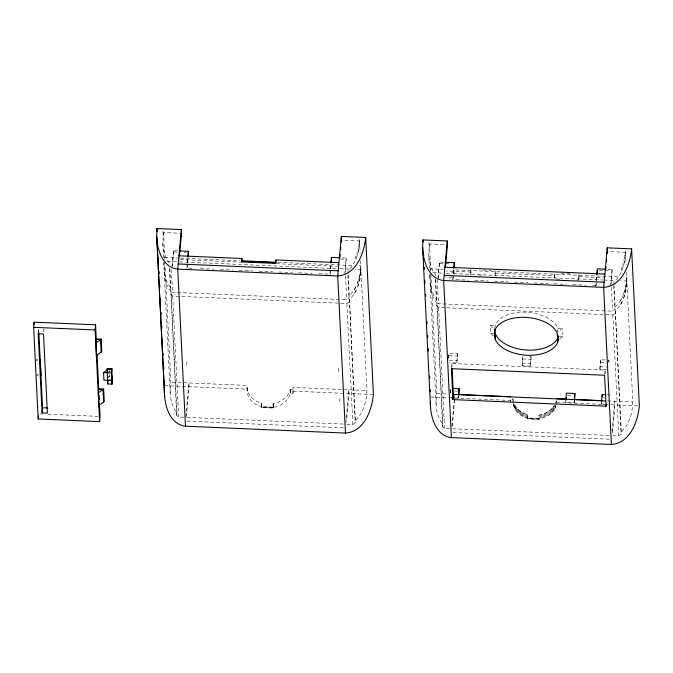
<?xml version="1.0" encoding="UTF-8"?>
<svg xmlns="http://www.w3.org/2000/svg" width="673" height="673" viewBox="0 0 673 673"><rect width="100%" height="100%" fill="white"/><g stroke="black" fill="none" stroke-linecap="round" stroke-linejoin="round"><path stroke-width="0.5" stroke-dasharray="3.37 2.52" d="M163.522 257.877L162.807 243.332L163.514 232.547L181.525 233.312M183.729 417.235L178.639 417.016L176.679 415.207L176.915 412.633C169.848 404.364 169.344 392.452 170.883 382.171L165.129 265.389M429.399 268.233L428.726 254.722L429.441 243.937L447.452 244.711M449.657 428.634L444.567 428.415L442.607 426.606L442.842 424.024C435.776 415.754 435.271 403.842 436.811 393.562L430.905 273.659M429.971 275.4C429.677 283.737 431.031 292.839 436.701 299.334L436.466 301.916L438.426 303.725L612.649 311.187L614.92 309.555L615.156 306.981L614.129 286.202M578.772 280.103L578.965 274.172L578.772 280.103L576.753 280.018M348.151 273.768L348 270.647C356.286 263.294 359.172 251.626 359.508 240.942L341.497 240.168M169.461 268.695L170.538 290.517L172.498 292.326L346.721 299.796L348.993 298.164L349.228 295.59C357.498 288.204 360.459 276.595 360.736 265.877L357.599 265.742M346.755 424.226L352.862 424.486L355.134 422.854L349.413 299.325C357.683 291.947 360.644 280.338 360.921 269.621L354.637 269.351M360.484 260.687L366.878 390.567C366.541 401.251 363.656 412.928 355.369 420.28L355.134 422.854M614.079 285.159L613.927 282.046C622.214 274.693 625.099 263.017 625.436 252.333L607.425 251.559M615.156 306.981C623.425 299.594 626.386 287.994 626.664 277.276L623.526 277.141M612.682 435.616L618.79 435.877L621.061 434.245L615.341 310.724C623.61 303.338 626.563 291.729 626.849 281.011L620.573 280.742M626.412 272.077L632.805 401.966C632.469 412.65 629.583 424.318 621.297 431.671L621.061 434.245M164.187 261.839C163.505 270.849 164.641 280.86 170.774 287.943L170.538 290.517M38.193 333.749L38.664 328.592L38.866 332.731M43.678 331.907L43.964 328.819L44.115 331.94M172.036 267.425L173.558 250.659L178.101 250.861M172.364 265.709L173.558 250.659M176.679 415.207L170.959 291.678C164.372 283.998 163.489 273.07 164.599 263.404M187.237 263.976L186.867 268.056L194.177 268.376M187.33 262.958L187.868 257.027M187.018 268.317L188.003 257.473M186.707 365.304L187.178 360.148M185.765 417.327L188.894 382.945L189.071 386.681L186.328 416.898M261.503 403.177L261.149 407.047L272.801 407.552L273.154 403.682L274.374 403.438A21.898 17.717 -2.8 0 0 290.307 389.608L292.839 389.558L293.024 393.293L290.492 393.352A21.898 17.717 -2.8 0 1 274.55 407.182L273.339 407.417L273.28 408.065L261.629 407.569L261.503 403.177L260.342 402.833A21.898 17.717 -2.8 0 1 247.058 385.436L170.883 382.171M261.629 407.569L261.688 406.921L260.527 406.576A21.898 17.717 -2.8 0 1 247.243 389.179L247.058 385.436M292.839 389.558L293.033 387.404L366.878 390.567M293.024 393.293L293.033 387.404M330.266 270.109L329.896 274.189L317.37 273.65M330.359 269.082L330.813 264.11M330.048 274.449L330.948 264.59M344.727 274.82L346.259 258.062L340.807 257.826M345.148 272.128L346.259 258.062M338.208 371.799L338.679 366.642M339.68 401.722L340.151 396.565M345.838 423.14L348.866 389.793L349.051 393.537L346.587 420.625M435.313 276.115L435.473 274.399C430.712 269.065 429.113 261.671 428.726 254.722M437.963 278.815L439.486 262.058L444.029 262.251M438.207 278.092L439.486 262.058M442.607 426.606L436.886 303.077C430.299 295.388 429.416 284.46 430.527 274.794M452.794 279.455L453.711 269.377M452.946 279.716L453.392 274.786M453.484 273.802L453.93 268.872M448.487 358.171L448.933 353.258L457.413 353.628L456.908 362.991L449.379 362.671M448.79 358.701L448.933 353.258M451.39 368.686L451.861 363.529L605.061 370.091L605.263 374.213M450.203 393.133L450.641 388.346L450.59 392.754M456.908 362.991L457.413 353.628M451.877 426.632L454.157 401.63M454.25 400.586L454.721 395.379M452.441 426.211L454.864 395.27M451.095 397.583L458.633 397.911L458.801 395.993M471.016 272.035L470.705 275.476L470.898 269.545L471.016 272.035L446.006 270.967M495.303 273.078L494.992 276.51L495.177 270.58L495.303 273.078L554.804 275.627L554.493 279.068L554.678 273.129L554.804 275.627M494.798 328.382L495.353 324.908A32.312 18.852 5.2 0 1 525.773 312.196A32.312 18.852 5.2 0 1 557.572 327.574L557.665 331.94L562.628 328.702L563.023 336.685L558.06 339.924M522.071 365.784L522.568 356.421L522.071 365.784L530.543 366.146L531.047 356.783L529.163 356.698M530.543 366.146L531.047 356.783M527.556 418.959L527.615 418.312C521.045 416.478 513.482 411.296 514.029 403.674C516.334 409.26 521.718 413.045 527.43 414.576L527.077 418.446L538.728 418.943L539.081 415.073C545.147 414.004 551.044 410.723 554.359 405.407L554.535 409.142C551.229 414.459 545.332 417.74 539.266 418.816L539.208 419.464L527.556 418.959L527.371 415.224M574.557 400.906L574.38 402.866L565.9 402.504L566.077 400.536M595.883 286.824L596.194 281.499M596.286 280.481L596.741 275.501M595.975 285.84L596.337 281.894M596.421 280.91L596.959 274.996M606.533 369.401L599.937 369.124L600.442 359.752L608.914 360.114L609.04 362.612M599.937 369.124L600.442 359.752M610.655 286.218L612.178 269.452L607.643 269.259M610.983 284.502L612.178 269.452M604.48 404.153L601.662 404.036L601.839 402.075M604.682 374.213L605.061 370.091M608.737 362.082L608.914 360.114M612.051 431.401L614.794 401.192L614.979 404.927L612.422 433.059M360.661 268.064L359.483 276.645L356.984 284.494M360.846 271.808L359.668 280.38L357.17 288.237M626.588 279.463L625.41 288.036L622.912 295.884M626.773 283.198L625.596 291.779L623.097 299.628M430.451 270.327L430.67 268.872L443.381 269.41M556.638 403.59L556.521 400.755M555.469 403.253L556.235 400.999L556.394 404.549M554.535 409.142L556.083 405.878M354.343 289.583L356.177 286.277M354.528 293.319L356.362 290.021M620.27 300.974L622.104 297.668M620.456 304.718L622.289 301.411M108.521 377.578L109.665 375.963L109.396 370.352M107.89 377.233L109.665 375.963M170.723 294.261L172.683 296.07L346.906 303.531L349.178 301.908M446.779 307.813L612.834 314.93L615.105 313.298M432.806 272.7L443.566 273.154M173.626 251.912L178.564 252.123M184.503 252.375L186.48 252.459M340.387 259.055L346.317 259.307M439.553 263.303L449.438 263.723M599.391 270.151L612.245 270.706M483.037 270.066L491.097 270.411M560.777 273.389L570.855 273.827M164.742 257.481L179.413 258.112M180.457 258.154L240.202 260.712M277.941 262.335L353.401 265.566M445.972 273.398A5.317 4.299 -2.8 0 0 453.972 269.881L619.345 276.956M180.078 259.568L240.858 262.176M276.351 263.698L337.232 266.306M579.083 276.67L603.159 277.697M167.022 261.309L178.547 261.805M179.598 261.847L338.914 268.678M339.966 268.72L350.44 269.166M454.056 274.18A5.317 4.299 -2.8 0 0 454.157 273.625L602.781 279.985M603.824 280.027L615.341 280.523M478.797 275.821L481.834 275.955M556.512 279.152L559.549 279.278M200.436 268.645L214.014 269.225M220.273 269.494L232.808 270.024M239.066 270.294L252.644 270.874M258.903 271.143L272.472 271.724M278.74 271.993L292.309 272.573M298.576 272.843L312.146 273.423M455.924 279.589L468.458 280.128M474.717 280.389L488.295 280.978M494.554 281.238L508.123 281.827M514.391 282.088L527.96 282.677M534.227 282.938L547.797 283.526M554.064 283.796L566.59 284.326M572.858 284.595L586.427 285.175M592.694 285.445L595.824 285.579M436.651 305.651L438.611 307.46L445.963 307.78M493.671 336.012L490.777 333.589L490.381 325.606L495.034 325.808M557.984 328.508L562.628 328.702M490.777 333.589L494.495 333.749M559.305 336.525L563.023 336.685M449.059 355.756L457.539 356.118M522.694 358.911L531.165 359.273M600.568 362.251L605.271 362.453M449.253 360.181L456.79 360.501M521.945 363.294L530.417 363.656M599.82 366.625L606.407 366.911M36.09 359.66L37.781 359.727M36.005 360.518L37.705 360.585M108.193 371.765L109.884 371.841M606.869 394.866L610.638 395.026M567.465 395.665L573.118 395.909M602.285 397.163L604.169 397.238M454.527 391.005L457.354 391.122M36.822 374.617L38.521 374.693M36.746 375.475L38.437 375.551M108.563 379.252L110.254 379.32M436.811 393.562L447.814 394.033M607.526 400.881L632.805 401.966M513.306 401.445L512.902 398.98L510.454 398.879L510.614 401.991M605.422 404.195L608.249 404.322M164.708 385.637L247.243 389.179M293.218 391.148L373.422 394.58M430.636 397.036L447.898 397.777M448.908 397.819L510.832 400.469L510.698 397.667M556.865 402.437L604.606 404.49M610.832 404.751L639.35 405.979M186.808 417.369L343.651 424.091M452.736 428.76L609.578 435.481M39.673 413.861L43.838 414.046M48.01 414.223L97.997 416.36M186.993 421.113L345.922 427.919M452.921 432.503L609.763 439.225M490.381 325.606L494.722 329.248M169.546 263C164.784 257.666 163.186 250.28 162.807 243.332M513.272 404.044L514.214 407.417M625.436 252.333L626.05 264.8M625.175 250.785L625.36 254.52M624.763 255.126L624.948 258.861M623.997 259.357L624.182 263.101M622.912 263.404L623.089 267.147M621.499 267.206L621.684 270.95M615.341 310.724L621.297 431.671M613.742 285.663L614.92 309.555M611.471 287.287L612.649 311.187M612.834 314.93L618.79 435.877M601.536 401.545L601.662 404.036M574.254 400.376L574.38 402.866M565.774 400.014L565.9 402.504M555.562 405.121L555.654 406.988M555.006 405.272L555.141 408.082M553.669 406.433L553.854 410.177M552.903 407.426L553.088 411.169M552.062 408.376L552.247 412.12M551.145 409.285L551.33 413.029M550.152 410.143L550.337 413.878M549.101 410.942L549.286 414.686M547.99 411.691L548.167 415.434M546.812 412.381L546.998 416.124M545.593 413.003L545.778 416.747M544.322 413.567L544.507 417.302M543.018 414.055L543.204 417.798M541.672 414.484L541.858 418.219M540.301 414.829L540.478 418.572M539.081 415.073L539.208 419.464M527.43 414.576L527.615 418.312M526.269 414.231L526.454 417.967M524.965 413.76L525.15 417.504M523.712 413.23L523.897 416.974M522.5 412.633L522.685 416.368M521.339 411.969L521.525 415.704M520.246 411.245L520.431 414.98M519.203 410.463L519.388 414.198M518.235 409.621L518.42 413.365M517.335 408.738L517.52 412.473M516.511 407.804L516.696 411.54M515.762 406.82L515.947 410.564M515.097 405.811L515.282 409.546M514.517 404.759L514.702 408.494M513.667 403.506L513.81 406.307M512.902 398.98L513.146 402.891M453.972 269.881L454.157 273.625M458.506 395.413L458.633 397.911M451.861 363.529L452.063 367.651M437.248 279.825L438.426 303.725M438.611 307.46L444.567 428.415M435.725 279.589L436.701 299.334M436.886 303.077L442.842 424.024M435.338 279.051L436.466 301.916M429.441 243.937L430.846 272.615M428.928 242.373L429.113 246.116M429.702 274.466L429.954 279.665M430.14 283.4L436.096 404.355M359.508 240.942L360.122 253.41M359.247 239.386L359.432 243.13M358.835 243.727L359.02 247.471M358.078 247.967L358.255 251.702M356.984 252.013L357.161 255.757M355.571 255.816L355.756 259.551M348.202 274.803L349.228 295.59M349.413 299.325L355.369 420.28M347.865 275.307L348.993 298.164M345.543 275.896L346.721 299.796M346.906 303.531L352.862 424.486M290.391 389.448L290.576 393.192M290.307 389.608L290.492 393.352M273.154 403.682L273.339 407.417M273.095 404.33L273.28 408.065M247.033 387.757L247.218 391.493M171.379 269.469L172.498 292.326M172.683 296.07L178.639 417.016M169.798 268.199L170.774 287.943M170.959 291.678L176.915 412.633M163.514 232.547L164.877 260.283M163.001 230.982L163.186 234.726M163.724 262.033L164.035 268.266M164.212 272.01L170.176 392.956M452.054 276.771A5.317 4.299 -2.8 0 1 445.585 276.83M272.843 407.123L261.191 406.618L261.612 407.258L273.263 407.754L272.843 407.123M538.77 418.513L527.119 418.017L527.539 418.648L539.191 419.144L538.77 418.513"/><path stroke-width="1.01" d="M107.806 383.989L107.066 369.023L111.886 368.594L112.038 384.165L107.806 383.989L107.899 380.253M164.523 388.228C163.716 402.74 168.309 423.94 185.479 426.219L345.459 433.075C363.908 431.889 371.866 410.395 373.422 394.58L365.683 237.476L341.32 236.425L337.72 275.964L345.459 433.075M179.481 255.706L181.525 233.312L181.34 229.577L156.969 228.534L156.733 236.265L164.473 393.377M445.408 267.105L447.452 244.711L447.267 240.968L422.896 239.924L422.661 247.656L430.535 407.3C431.343 419.691 437.071 436.197 451.406 437.618L611.387 444.466C629.835 443.288 637.794 421.786 639.35 405.979L631.611 248.867L607.248 247.824L603.647 287.363L611.387 444.466M99.461 403.893L100.084 416.452L99.612 421.609L38.168 418.976L33.65 327.33L34.121 322.174L95.566 324.807L96.289 339.453L100.529 339.638L101.143 352.105M40.245 360.694L40.321 359.836L40.986 375.66M38.168 418.976L38.445 415.88M42.096 412.928L38.193 333.749L43.493 333.976L47.396 413.155L42.096 412.928L42.567 407.771L38.916 333.766M99.612 421.609L95.103 329.963L95.566 324.807M95.818 344.618L96.34 338.948L101.202 339.15L101.816 351.617L96.592 355.361M96.466 357.657L95.978 342.894L101.202 339.15M98.275 394.487L98.796 388.817L103.659 389.028L104.273 401.495L99.049 405.239L98.889 406.963M107.251 372.766L107.344 371.732M112.256 376.081L111.861 380.43L103.911 380.085L103.541 372.606L107.529 369.755M181.34 229.577L177.739 269.116L185.479 426.219M187.868 257.027L188.39 251.298L179.918 250.936M188.095 256.489L188.39 251.298M338.931 262.647L275.896 259.946L275.577 263.379L241.674 261.932L241.986 258.491L178.951 255.79M275.577 263.379L275.896 259.946M330.897 263.16L331.419 257.423L339.899 257.793M331.124 262.613L331.486 258.676M339.991 256.75L340.185 254.68M340.656 249.498L340.841 247.428M341.312 242.246L341.32 236.425M447.267 240.968L443.667 280.506L451.406 437.618M453.795 268.426L454.317 262.689L445.846 262.327M454.023 267.879L454.317 262.689M606.306 404.103L606.112 406.172L452.912 399.602L453.383 394.445L452.113 368.678M458.591 394.454L459.121 388.708L452.525 388.43M458.893 395.034L459.121 388.708M558.22 338.199L557.589 342.54A32.312 18.852 5.2 0 1 527.169 355.26A32.312 18.852 5.2 0 1 495.37 339.873L494.722 329.248L495.118 337.223M494.958 338.948L495.429 333.791L495.833 334.717A32.312 18.852 5.2 0 0 527.64 350.095A32.312 18.852 5.2 0 0 558.06 337.383L558.371 336.483M565.867 399.03L566.405 393.133L574.877 393.495L574.641 399.922M566.17 399.56L566.346 397.592M574.254 400.376L574.877 393.495M596.825 274.55L597.346 268.821L605.826 269.183L606.011 267.114M597.052 274.012L597.321 271.051M606.482 261.932L606.676 259.854M607.239 253.637L607.425 251.559M601.536 401.545L602.158 394.664L605.927 394.824M365.683 237.476C364.127 253.284 356.168 274.786 337.72 275.964L177.739 269.116C162.462 267.433 157.053 249.38 156.733 236.265M631.611 248.867C630.054 264.682 622.096 286.176 603.647 287.363L443.667 280.506C428.39 278.832 422.981 260.771 422.661 247.656M494.562 330.965L494.882 330.064A32.312 18.852 5.2 0 1 525.302 317.353A32.312 18.852 5.2 0 1 557.101 332.731L557.909 341.64M241.674 261.932L241.986 258.491M112.038 384.165L111.306 369.208L111.886 368.594L111.491 372.943L103.541 372.606M108.117 369.334L109.304 368.484M103.659 389.028L98.435 392.771L99.049 405.239M444.878 267.181L604.859 274.037M242.297 260.804L275.837 262.243M242.129 261.292L276.031 262.748M178.21 263.959L338.191 270.807M444.138 275.35L604.118 282.206M33.65 327.33L95.103 329.963M107.066 369.023L111.306 369.208M458.952 394.513L510.656 396.725M556.63 398.702L565.985 399.097M574.288 399.459L602.335 400.654M453.383 394.445L605.532 400.965M42.567 407.771L47.859 407.998M430.535 407.3L430.375 402.202M607.248 247.824L607.383 250.625M606.112 406.172L604.59 375.248L451.39 368.686L452.912 399.602M602.158 394.664L602.242 396.33M557.816 334.935L558.06 339.924M422.896 239.924L422.997 242.019M423.569 253.536L423.67 255.631M424.234 267.156L424.343 269.25M424.907 280.776L425.008 282.87M425.58 294.387L425.681 296.482M426.918 321.618L427.027 323.713M427.591 335.238L427.692 337.333M428.264 348.85L428.365 350.944M429.601 376.089L429.702 378.184M430.274 389.701L430.375 391.795M156.969 228.534L157.12 231.672M158.416 257.86L158.517 259.955M159.08 271.471L159.19 273.566M159.753 285.091L159.854 287.186M160.426 298.703L160.527 300.797M161.099 312.322L161.2 314.417M161.764 325.942L161.873 328.037M162.437 339.554L162.538 341.648M163.11 353.174L163.211 355.268M163.775 366.785L163.884 368.88M164.448 380.405L164.549 382.5M156.868 238.797L164.607 395.909M103.6 401.983L102.986 389.516L98.746 389.331L97.005 354.006M96.491 343.617L96.601 345.695M99.099 395.051L99.259 399.72M34.121 322.174L34.222 324.243"/></g></svg>
